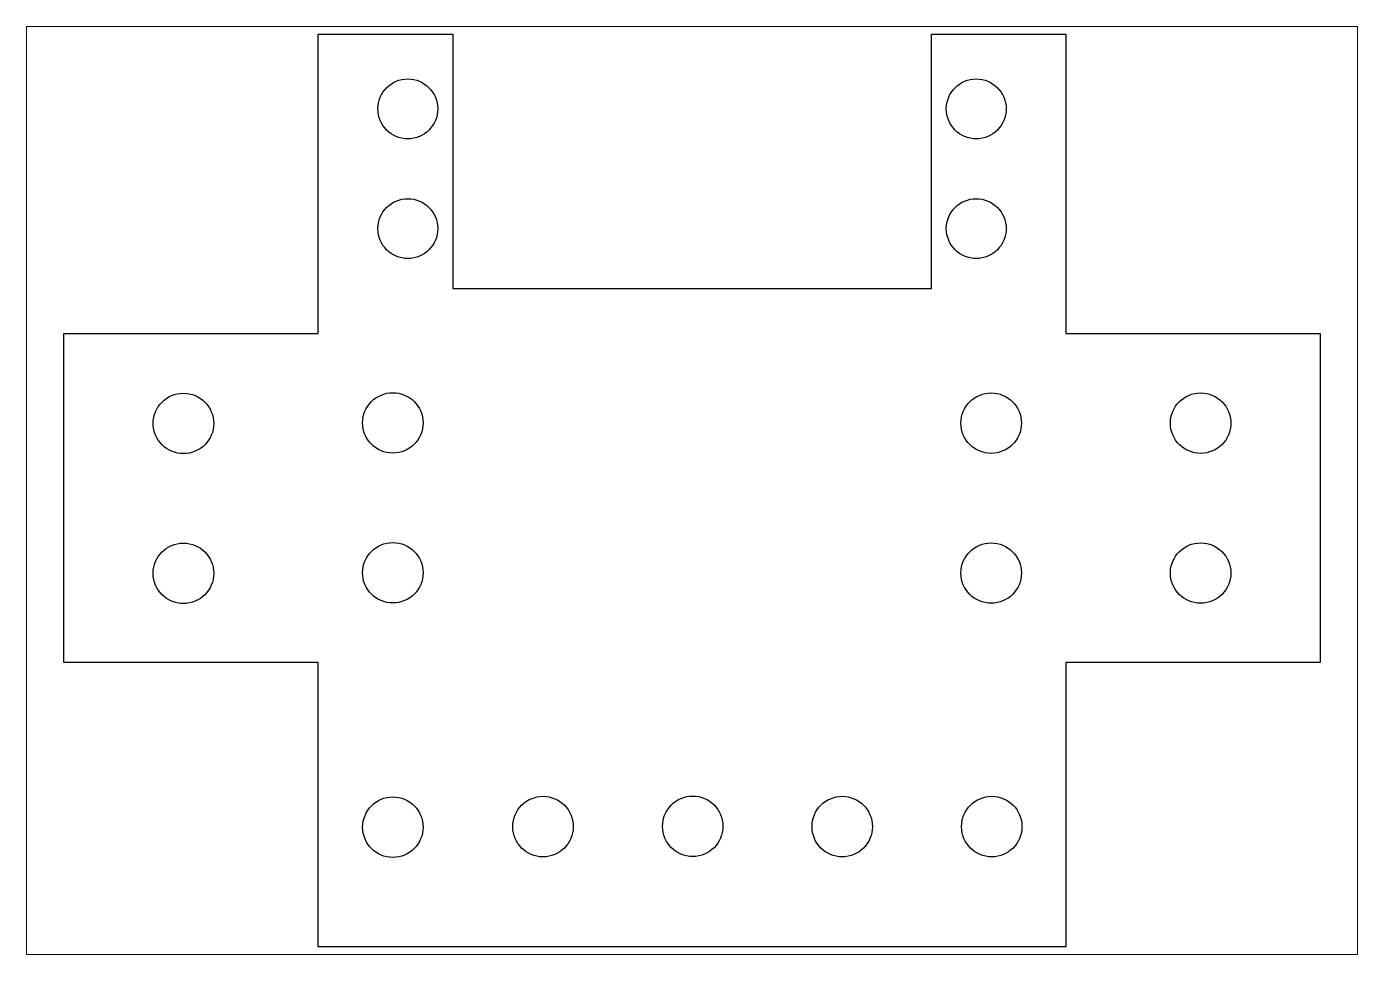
# Paper-space layout 'Layout1' of a CAD drawing. Extents: x 29 to 258, y 20 to 180.
# The model-space entities are those that its viewports show. They can reach past a viewport. Long polylines and large blocks are cut down to what shows.
import ezdxf

# ---------------------------------------------------------------- set-up
doc = ezdxf.new("R2010")
doc.units = 0
doc.layers.get('0').update_dxf_attribs({"linetype": 'CONTINUOUS'})
doc.layers.add('LAYER_1', color=7, linetype='CONTINUOUS')

msp = doc.modelspace()

# ---------------------------------------------------------------- linework, layer by layer
at = {"layer": 'LAYER_1', "color": 7}
for p, q in [((13, 57.000002), (21.999999, 57.000005)), ((13, 39.999999), (13, 57.000002)), ((21.999999, 57.000005), (22, 39.999999)), ((53.999999, 39.999996), (53.999999, 57.000002)), ((53.999999, 57.000002), (63.000001, 56.999999)), ((63.000001, 56.999999), (63.000001, 39.999996)), ((13.000001, 36.999999), (13, 39.999999)), ((22, 39.999999), (53.999999, 39.999996)), ((63.000001, 39.999996), (63.000001, 36.999988)), ((-4.000001, 14.999998), (-4, 36.999999)), ((-4, 36.999999), (13.000001, 36.999999)), ((63.000001, 36.999988), (80.000001, 36.999999)), ((80.000001, 36.999999), (80.000001, 14.999998)), ((6.02375, 30.982361), (6.02375, 30.982361)), ((20.023749, 31.017639), (20.023749, 31.017639)), ((60.023751, 31), (60.023751, 31)), ((74.023752, 31), (74.023752, 31)), ((6.02375, 20.964725), (6.02375, 20.964725)), ((20.02375, 21), (20.02375, 21)), ((60.023751, 20.982361), (60.023751, 20.982361)), ((74.023752, 20.982361), (74.023752, 20.982361)), ((13, 14.999998), (-4.000001, 14.999998)), ((13, 12.999994), (13, 14.999998)), ((80.000001, 14.999998), (63.000001, 14.999995)), ((63.000001, 14.999995), (63.000001, 12.999994)), ((13, -4), (13, 12.999994)), ((63.000001, 12.999994), (63.000001, -4)), ((18.000001, 1.97626), (18.000001, 1.97626)), ((28.038216, 2.016392), (28.038216, 2.016392)), ((38.047549, 2.036966), (38.047549, 2.036966)), ((48.038216, 2.016392), (48.038216, 2.016392)), ((58.038215, 2.016392), (58.038215, 2.016392)), ((63.000001, -4), (13, -4))]:
    msp.add_line(p, q, dxfattribs=at)
at = {"layer": 'LAYER_1', "color": 1}
for p, q in [((21, 52.000003), (21, 52.000003)), ((59.000001, 52.000003), (59.000001, 52.000003)), ((21, 44.000003), (21, 44.000003)), ((59.000001, 44.000003), (59.000001, 44.000003))]:
    msp.add_line(p, q, dxfattribs=at)
for points in [[(17, 52.000003), (17, 53.10457), (17.895431, 53.999999), (19, 53.999999)], [(19, 53.999999), (20.10457, 53.999999), (21, 53.10457), (21, 52.000003)], [(55.000001, 52.000003), (55.000001, 53.10457), (55.895432, 53.999999), (57.000001, 53.999999)], [(57.000001, 53.999999), (58.104571, 53.999999), (59.000001, 53.10457), (59.000001, 52.000003)], [(19, 50.000002), (17.895431, 50.000002), (17, 50.895431), (17, 52.000003)], [(21, 52.000003), (21, 50.895431), (20.10457, 50.000002), (19, 50.000002)], [(57.000001, 50.000002), (55.895432, 50.000002), (55.000001, 50.895431), (55.000001, 52.000003)], [(59.000001, 52.000003), (59.000001, 50.895431), (58.104571, 50.000002), (57.000001, 50.000002)], [(17, 44.000003), (17, 45.104569), (17.895431, 45.999998), (19, 45.999998)], [(19, 45.999998), (20.10457, 45.999998), (21, 45.104569), (21, 44.000003)], [(55.000001, 44.000003), (55.000001, 45.104569), (55.895432, 45.999998), (57.000001, 45.999998)], [(57.000001, 45.999998), (58.104571, 45.999998), (59.000001, 45.104569), (59.000001, 44.000003)], [(19, 42.000001), (17.895431, 42.000001), (17, 42.89543), (17, 44.000003)], [(21, 44.000003), (21, 42.89543), (20.10457, 42.000001), (19, 42.000001)], [(57.000001, 42.000001), (55.895432, 42.000001), (55.000001, 42.89543), (55.000001, 44.000003)], [(59.000001, 44.000003), (59.000001, 42.89543), (58.104571, 42.000001), (57.000001, 42.000001)]]:
    msp.add_open_spline(points, degree=3, dxfattribs=at)
at = {"layer": 'LAYER_1', "color": 7}
for points in [[(1.97625, 30.982361), (1.97625, 32.096672), (2.882314, 32.999999), (4, 32.999999)], [(4, 32.999999), (5.117686, 32.999999), (6.02375, 32.096672), (6.02375, 30.982361)], [(15.976248, 31.017639), (15.976248, 32.13195), (16.882312, 33.035277), (17.999998, 33.035277)], [(17.999998, 33.035277), (19.117685, 33.035277), (20.023749, 32.13195), (20.023749, 31.017639)], [(55.976251, 31), (55.976251, 32.114311), (56.882315, 33.017638), (58.000001, 33.017638)], [(58.000001, 33.017638), (59.117687, 33.017638), (60.023751, 32.114311), (60.023751, 31)], [(69.976251, 31), (69.976251, 32.114311), (70.882315, 33.017638), (72.000001, 33.017638)], [(72.000001, 33.017638), (73.117688, 33.017638), (74.023752, 32.114311), (74.023752, 31)], [(4, 28.964723), (2.882314, 28.964723), (1.97625, 29.86805), (1.97625, 30.982361)], [(6.02375, 30.982361), (6.02375, 29.86805), (5.117686, 28.964723), (4, 28.964723)], [(17.999998, 29.000001), (16.882312, 29.000001), (15.976248, 29.903328), (15.976248, 31.017639)], [(20.023749, 31.017639), (20.023749, 29.903328), (19.117685, 29.000001), (17.999998, 29.000001)], [(58.000001, 28.982362), (56.882315, 28.982362), (55.976251, 29.885689), (55.976251, 31)], [(60.023751, 31), (60.023751, 29.885689), (59.117687, 28.982362), (58.000001, 28.982362)], [(72.000001, 28.982362), (70.882315, 28.982362), (69.976251, 29.885689), (69.976251, 31)], [(74.023752, 31), (74.023752, 29.885689), (73.117688, 28.982362), (72.000001, 28.982362)], [(1.97625, 20.964725), (1.97625, 22.079036), (2.882314, 22.982363), (4, 22.982363)], [(4, 22.982363), (5.117686, 22.982363), (6.02375, 22.079036), (6.02375, 20.964725)], [(15.97625, 21), (15.97625, 22.114311), (16.882314, 23.017638), (18, 23.017638)], [(18, 23.017638), (19.117686, 23.017638), (20.02375, 22.114311), (20.02375, 21)], [(55.976251, 20.982361), (55.976251, 22.096672), (56.882315, 22.999999), (58.000001, 22.999999)], [(58.000001, 22.999999), (59.117687, 22.999999), (60.023751, 22.096672), (60.023751, 20.982361)], [(69.976251, 20.982361), (69.976251, 22.096672), (70.882315, 22.999999), (72.000001, 22.999999)], [(72.000001, 22.999999), (73.117688, 22.999999), (74.023752, 22.096672), (74.023752, 20.982361)], [(4, 18.947088), (2.882314, 18.947088), (1.97625, 19.850414), (1.97625, 20.964725)], [(6.02375, 20.964725), (6.02375, 19.850414), (5.117686, 18.947088), (4, 18.947088)], [(18, 18.982363), (16.882314, 18.982363), (15.97625, 19.885689), (15.97625, 21)], [(20.02375, 21), (20.02375, 19.885689), (19.117686, 18.982363), (18, 18.982363)], [(58.000001, 18.964724), (56.882315, 18.964724), (55.976251, 19.868051), (55.976251, 20.982361)], [(60.023751, 20.982361), (60.023751, 19.868051), (59.117687, 18.964724), (58.000001, 18.964724)], [(72.000001, 18.964724), (70.882315, 18.964724), (69.976251, 19.868051), (69.976251, 20.982361)], [(74.023752, 20.982361), (74.023752, 19.868051), (73.117688, 18.964724), (72.000001, 18.964724)], [(15.982363, 4.00001), (15.982363, 5.117697), (16.88569, 6.023761), (18.000001, 6.023761)], [(18.000001, 6.023761), (19.114312, 6.023761), (20.017638, 5.117697), (20.017638, 4.00001)], [(26.020578, 4.040142), (26.020578, 5.157829), (26.923905, 6.063893), (28.038216, 6.063893)], [(28.038216, 6.063893), (29.152527, 6.063893), (30.055854, 5.157829), (30.055854, 4.040142)], [(36.029911, 4.060716), (36.029911, 5.178403), (36.933238, 6.084467), (38.047549, 6.084467)], [(38.047549, 6.084467), (39.16186, 6.084467), (40.065187, 5.178403), (40.065187, 4.060716)], [(46.020578, 4.040142), (46.020578, 5.157829), (46.923905, 6.063893), (48.038216, 6.063893)], [(48.038216, 6.063893), (49.152527, 6.063893), (50.055853, 5.157829), (50.055853, 4.040142)], [(56.020578, 4.040142), (56.020578, 5.157829), (56.923904, 6.063893), (58.038215, 6.063893)], [(58.038215, 6.063893), (59.152526, 6.063893), (60.055853, 5.157829), (60.055853, 4.040142)], [(18.000001, 1.97626), (16.88569, 1.97626), (15.982363, 2.882324), (15.982363, 4.00001)], [(20.017638, 4.00001), (20.017638, 2.882324), (19.114312, 1.97626), (18.000001, 1.97626)], [(28.038216, 2.016392), (26.923905, 2.016392), (26.020578, 2.922456), (26.020578, 4.040142)], [(30.055854, 4.040142), (30.055854, 2.922456), (29.152527, 2.016392), (28.038216, 2.016392)], [(38.047549, 2.036966), (36.933238, 2.036966), (36.029911, 2.94303), (36.029911, 4.060716)], [(40.065187, 4.060716), (40.065187, 2.94303), (39.16186, 2.036966), (38.047549, 2.036966)], [(48.038216, 2.016392), (46.923905, 2.016392), (46.020578, 2.922456), (46.020578, 4.040142)], [(50.055853, 4.040142), (50.055853, 2.922456), (49.152527, 2.016392), (48.038216, 2.016392)], [(58.038215, 2.016392), (56.923904, 2.016392), (56.020578, 2.922456), (56.020578, 4.040142)], [(60.055853, 4.040142), (60.055853, 2.922456), (59.152526, 2.016392), (58.038215, 2.016392)]]:
    msp.add_open_spline(points, degree=3, dxfattribs=at)

psp = doc.layouts.get("Layout1")

# ---------------------------------------------------------------- viewports
at = {"layer": '0', "linetype": 'Continuous'}
psp.add_viewport(center=(143.44, 99.96), size=(229.5, 159.9353), view_center_point=(38, 26.500003), view_height=61.99728029, dxfattribs=at)

doc.saveas('drawing.dxf')
